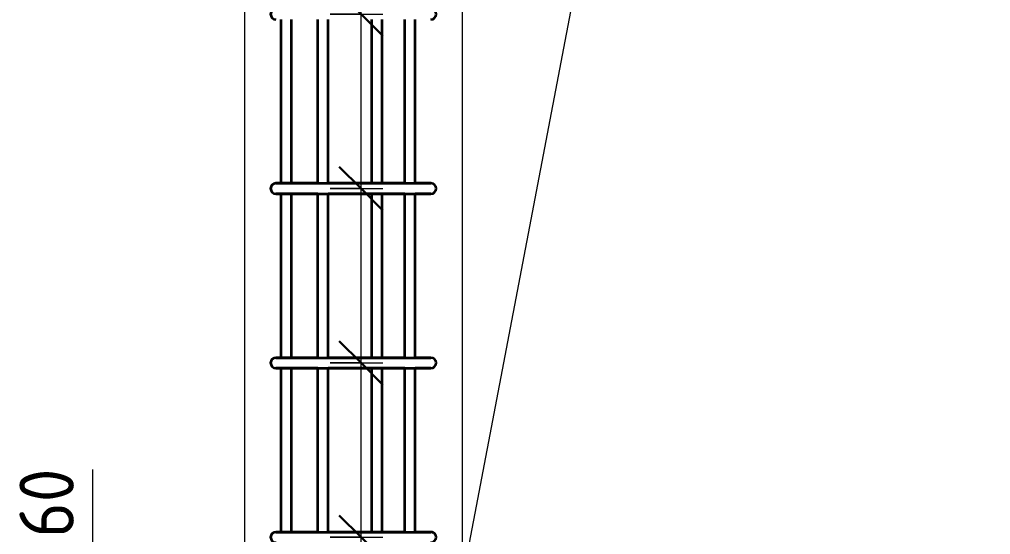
# Model space of a CAD drawing. Header units: millimetres. Extents: x -39709 to 12452, y -4989 to 80275.
# Drawn here: x 6354 to 7468, y 403 to 994 of the extents above; entities that cross this region are included whole.
import ezdxf

# ---------------------------------------------------------------- set-up
doc = ezdxf.new("R2010")
doc.units = ezdxf.units.MM
for name, color, linetype, lineweight in [('AA_Dim', 7, 'Continuous', 9), ('AA_Dim-25', 7, 'Continuous', 9), ('AF_Okno', 7, 'Continuous', 20), ('AF_Stena_Опалубка', 253, 'Continuous', 20), ('KR_Armatura_Tonkie', 7, 'Continuous', 20)]:
    doc.layers.add(name, color=color, linetype=linetype, lineweight=lineweight)
doc.styles.add('ISOCPEUR_6', font='isocpeur.TTF', dxfattribs={"width": 0.9, "height": 62.5})
doc.styles.add('ISOCPEUR_7', font='isocpeur.TTF', dxfattribs={"width": 0.8, "height": 62.5})
doc.dimstyles.new('05_Округл_5мм__прозр__2', dxfattribs={"dimscale": 304.8, "dimtxt": 62.672186, "dimasz": 0.139436, "dimexe": 0.123031, "dimexo": 0.082021, "dimgap": 0.008202, "dimtad": 1, "dimdec": 0, "dimrnd": 5, "dimdsep": 46, "dimtxsty": 'ISOCPEUR_6', "dimblk1": 'OBLIQUE', "dimblk2": 'OBLIQUE', "dimsah": 1, "dimcen": 0.09, "dimdle": 0.123031, "dimazin": 0, "dimtfac": 1, "dimtdec": 4, "dimtix": 1, "dimtmove": 1, "dimatfit": 3, "dimfxl": 1, "dimtvp": 1, "dimtolj": 1, "dimtzin": 0, "dimlwd": 18, "dimlwe": 18, "dimarcsym": 2})
doc.dimstyles.new('10_Раскладка_арматуры_с_засечками', dxfattribs={"dimscale": 304.8, "dimtxt": 0.18, "dimasz": 0.164042, "dimexe": 0.082021, "dimexo": 0, "dimgap": 0, "dimtad": 1, "dimdec": 3, "dimrnd": 0.001, "dimdsep": 46, "dimtxsty": 'ISOCPEUR_7', "dimblk1": 'OBLIQUE', "dimblk2": 'OBLIQUE', "dimsah": 1, "dimcen": 0.09, "dimdle": 0.082021, "dimazin": 0, "dimtfac": 1, "dimtdec": 4, "dimtix": 1, "dimtmove": 0, "dimatfit": 3, "dimfxl": 1, "dimtvp": 1, "dimtolj": 1, "dimtzin": 0, "dimlwd": 18, "dimlwe": 18, "dimarcsym": 2})

# ---------------------------------------------------------------- blocks, each defined once
blk = doc.blocks.new('231_Отверстие прямоугольное в стене _Окно_Стена_ - Отверстие прямоугольное с обрамлением-4131200-Схема обрамления отверстия в стене 1200х1500')
at = {"layer": 'AF_Okno', "lineweight": 9}
for p, q in [((77539.956293, 1610), (78499.956293, 1850)), ((77299.956293, 350), (77539.956293, 1610))]:
    blk.add_line(p, q, dxfattribs=at)
blk = doc.blocks.new('231_Отверстие прямоугольное в стене _Окно_Стена_ - Отверстие прямоугольное с обрамлением-V44-Схема обрамления отверстия в стене 1200х1500')
at = {"layer": 'AF_Okno', "lineweight": 9}
for p, q in [((77539.956293, 1610), (78499.956293, 1850)), ((77299.956293, 350), (77539.956293, 1610))]:
    blk.add_line(p, q, dxfattribs=at)
blk = doc.blocks.new('DIMBLOCK127-Схема обрамления отверстия в стене 1200х1500')
at = {"layer": 'AA_Dim-25', "lineweight": 18}
for p, q in [((6437.6, 477.6), (6437.6, 374.5)), ((6437.6, 387.5), (6437.6, 290.5)), ((6437.6, 374.5), (6437.6, 320.2)), ((6836.9, 350), (6400.1, 350)), ((6437.6, 350), (6836.9, 350)), ((6596.4, 290.5), (6400.1, 290.5)), ((6437.6, 290.5), (6596.4, 290.5))]:
    blk.add_line(p, q, dxfattribs=at)
at = {"layer": 'AA_Dim-25', "lineweight": 30}
for p, q in [((6437.6, 350), (6416.3, 371.2)), ((6437.6, 350), (6458.8, 328.7)), ((6437.6, 290.5), (6416.3, 311.7)), ((6437.6, 290.5), (6458.8, 269.2))]:
    blk.add_line(p, q, dxfattribs=at)
at = {"layer": 'AA_Dim-25', "color": 0, "lineweight": 18, "insert": (6353.6, 399.5), "char_height": 62.5, "width": 93.654, "attachment_point": 1, "rotation": 90, "line_spacing_factor": 1.135194, "style": 'ISOCPEUR_6'}
blk.add_mtext('60', dxfattribs=at)
blk = doc.blocks.new('_Oblique')
at = {"color": 0, "linetype": 'ByBlock', "lineweight": -2}
blk.add_line((-0.5, -0.5), (0.5, 0.5), dxfattribs=at)
blk = doc.blocks.new('DIMBLOCK150-Схема обрамления отверстия в стене 1200х1500')
at = {"layer": 'AA_Dim-25', "lineweight": 30}
for p, q in [((6745.7, 600), (6720.7, 625)), ((6745.7, 600), (6770.7, 575)), ((6745.7, 400), (6720.7, 425)), ((6745.7, 400), (6770.7, 375))]:
    blk.add_line(p, q, dxfattribs=at)
at = {"layer": 'AA_Dim-25', "lineweight": 18}
for p, q in [((6710.3, 600), (6770.7, 600)), ((6745.7, 600), (6710.3, 600)), ((6745.7, 375), (6745.7, 600)), ((6710.3, 400), (6770.7, 400)), ((6745.7, 400), (6710.3, 400))]:
    blk.add_line(p, q, dxfattribs=at)
blk = doc.blocks.new('DIMBLOCK151-Схема обрамления отверстия в стене 1200х1500')
at = {"layer": 'AA_Dim-25', "lineweight": 30}
for p, q in [((6745.7, 800), (6720.7, 825)), ((6745.7, 800), (6770.7, 775)), ((6745.7, 600), (6720.7, 625)), ((6745.7, 600), (6770.7, 575))]:
    blk.add_line(p, q, dxfattribs=at)
at = {"layer": 'AA_Dim-25', "lineweight": 18}
for p, q in [((6710.3, 800), (6770.7, 800)), ((6745.7, 800), (6710.3, 800)), ((6745.7, 600), (6745.7, 800)), ((6710.3, 600), (6770.7, 600)), ((6745.7, 600), (6710.3, 600))]:
    blk.add_line(p, q, dxfattribs=at)
blk = doc.blocks.new('DIMBLOCK152-Схема обрамления отверстия в стене 1200х1500')
at = {"layer": 'AA_Dim-25', "lineweight": 30}
for p, q in [((6745.7, 1000), (6720.7, 1025)), ((6745.7, 1000), (6770.7, 975)), ((6745.7, 800), (6720.7, 825)), ((6745.7, 800), (6770.7, 775))]:
    blk.add_line(p, q, dxfattribs=at)
at = {"layer": 'AA_Dim-25', "lineweight": 18}
for p, q in [((6710.3, 1000), (6770.7, 1000)), ((6745.7, 1000), (6710.3, 1000)), ((6745.7, 800), (6745.7, 1000)), ((6710.3, 800), (6770.7, 800)), ((6745.7, 800), (6710.3, 800))]:
    blk.add_line(p, q, dxfattribs=at)
blk = doc.blocks.new('DIMBLOCK153-Схема обрамления отверстия в стене 1200х1500')
at = {"layer": 'AA_Dim-25', "lineweight": 30}
for p, q in [((6745.7, 1200), (6720.7, 1225)), ((6745.7, 1200), (6770.7, 1175)), ((6745.7, 1000), (6720.7, 1025)), ((6745.7, 1000), (6770.7, 975))]:
    blk.add_line(p, q, dxfattribs=at)
at = {"layer": 'AA_Dim-25', "lineweight": 18}
for p, q in [((6710.3, 1200), (6770.7, 1200)), ((6745.7, 1200), (6710.3, 1200)), ((6745.7, 1000), (6745.7, 1200)), ((6710.3, 1000), (6770.7, 1000)), ((6745.7, 1000), (6710.3, 1000))]:
    blk.add_line(p, q, dxfattribs=at)

msp = doc.modelspace()

# ---------------------------------------------------------------- linework, layer by layer
at = {"layer": 'AF_Stena_Опалубка'}
for p, q in [((6611.858, 2640.8289), (6611.858, -489.4495)), ((6861.858, 350), (6861.858, 1850))]:
    msp.add_line(p, q, dxfattribs=at)
at = {"layer": 'KR_Armatura_Tonkie', "lineweight": 35}
for p, q in [((6653.858, 806), (6653.858, 994)), ((6665.858, 806), (6665.858, 994)), ((6695.858, 806), (6695.858, 994)), ((6695.858, 806), (6695.858, 994)), ((6707.858, 806), (6707.858, 994)), ((6707.858, 806), (6707.858, 994)), ((6757.858, 806), (6757.858, 994)), ((6769.858, 806), (6769.858, 994)), ((6795.858, 806), (6795.858, 994)), ((6795.858, 806), (6795.858, 994)), ((6807.858, 806), (6807.858, 994)), ((6807.858, 806), (6807.858, 994)), ((6683.858, 806), (6647.858, 806)), ((6647.858, 806), (6683.858, 806)), ((6695.858, 806), (6683.858, 806)), ((6683.858, 806), (6789.858, 806)), ((6789.858, 806), (6707.858, 806)), ((6727.2366, 806), (6764.4021, 806)), ((6764.4021, 806), (6825.858, 806)), ((6795.858, 806), (6778.1483, 806)), ((6795.8983, 806), (6789.858, 806)), ((6789.858, 806), (6825.858, 806)), ((6825.858, 806), (6807.858, 806)), ((6815.3138, 806), (6807.858, 806)), ((6825.858, 806), (6815.3138, 806)), ((6683.858, 794), (6647.858, 794)), ((6647.858, 794), (6683.858, 794)), ((6653.858, 606), (6653.858, 794)), ((6665.858, 606), (6665.858, 794)), ((6695.858, 794), (6683.858, 794)), ((6683.858, 794), (6789.858, 794)), ((6695.858, 606), (6695.858, 794)), ((6695.858, 606), (6695.858, 794)), ((6789.858, 794), (6707.858, 794)), ((6707.858, 606), (6707.858, 794)), ((6707.858, 606), (6707.858, 794)), ((6727.2366, 794), (6764.4021, 794)), ((6757.858, 606), (6757.858, 794)), ((6764.4021, 794), (6825.858, 794)), ((6769.858, 606), (6769.858, 794)), ((6795.858, 794), (6778.1483, 794)), ((6795.8983, 794), (6789.858, 794)), ((6789.858, 794), (6815.3138, 794)), ((6795.858, 606), (6795.858, 794)), ((6795.858, 606), (6795.858, 794)), ((6825.858, 794), (6807.858, 794)), ((6815.3138, 794), (6807.858, 794)), ((6807.858, 606), (6807.858, 794)), ((6807.858, 606), (6807.858, 794)), ((6815.3138, 794), (6815.3138, 794)), ((6683.858, 606), (6647.858, 606)), ((6647.858, 606), (6683.858, 606)), ((6695.858, 606), (6683.858, 606)), ((6683.858, 606), (6789.858, 606)), ((6789.858, 606), (6707.858, 606)), ((6727.2366, 606), (6764.4021, 606)), ((6764.4021, 606), (6825.858, 606)), ((6795.858, 606), (6778.1483, 606)), ((6795.8983, 606), (6789.858, 606)), ((6789.858, 606), (6825.858, 606)), ((6825.858, 606), (6807.858, 606)), ((6815.3138, 606), (6807.858, 606)), ((6825.858, 606), (6815.3138, 606)), ((6683.858, 594), (6647.858, 594)), ((6647.858, 594), (6683.858, 594)), ((6653.858, 406), (6653.858, 594)), ((6665.858, 406), (6665.858, 594)), ((6695.858, 594), (6683.858, 594)), ((6683.858, 594), (6789.858, 594)), ((6695.858, 406), (6695.858, 594)), ((6695.858, 406), (6695.858, 594)), ((6789.858, 594), (6707.858, 594)), ((6707.858, 406), (6707.858, 594)), ((6707.858, 406), (6707.858, 594)), ((6727.2366, 594), (6764.4021, 594)), ((6757.858, 406), (6757.858, 594)), ((6764.4021, 594), (6825.858, 594)), ((6769.858, 406), (6769.858, 594)), ((6795.858, 594), (6778.1483, 594)), ((6795.8983, 594), (6789.858, 594)), ((6789.858, 594), (6815.3138, 594)), ((6795.858, 406), (6795.858, 594)), ((6795.858, 406), (6795.858, 594)), ((6825.858, 594), (6807.858, 594)), ((6815.3138, 594), (6807.858, 594)), ((6807.858, 406), (6807.858, 594)), ((6807.858, 406), (6807.858, 594)), ((6815.3138, 594), (6815.3138, 594)), ((6683.858, 406), (6647.858, 406)), ((6647.858, 406), (6683.858, 406)), ((6695.858, 406), (6683.858, 406)), ((6683.858, 406), (6789.858, 406)), ((6789.858, 406), (6707.858, 406)), ((6727.2366, 406), (6764.4021, 406)), ((6764.4021, 406), (6825.858, 406)), ((6795.858, 406), (6778.1483, 406)), ((6795.8983, 406), (6789.858, 406)), ((6789.858, 406), (6825.858, 406)), ((6825.858, 406), (6807.858, 406)), ((6815.3138, 406), (6807.858, 406)), ((6825.858, 406), (6815.3138, 406))]:
    msp.add_line(p, q, dxfattribs=at)
for centre, start, end in [((6647.858, 1000), 90, 270), ((6647.858, 1000), 90, 270), ((6825.858, 1000), 270, 90), ((6825.858, 1000), 270, 90), ((6825.858, 1000), 270, 90), ((6647.858, 800), 90, 270), ((6647.858, 800), 90, 270), ((6825.858, 800), 270, 90), ((6825.858, 800), 270, 90), ((6825.858, 800), 270, 90), ((6647.858, 600), 90, 270), ((6647.858, 600), 90, 270), ((6825.858, 600), 270, 90), ((6825.858, 600), 270, 90), ((6825.858, 600), 270, 90), ((6647.858, 400), 90, 270), ((6647.858, 400), 90, 270), ((6825.858, 400), 270, 90), ((6825.858, 400), 32.0396052, 90), ((6825.858, 400), 270, 90)]:
    msp.add_arc(centre, 6, start, end, dxfattribs=at)

# ---------------------------------------------------------------- block references
at = {"layer": 'AF_Okno'}
for name in ['231_Отверстие прямоугольное в стене _Окно_Стена_ - Отверстие прямоугольное с обрамлением-4131200-Схема обрамления отверстия в стене 1200х1500', '231_Отверстие прямоугольное в стене _Окно_Стена_ - Отверстие прямоугольное с обрамлением-V44-Схема обрамления отверстия в стене 1200х1500']:
    msp.add_blockref(name, (-70438.0983, 0), dxfattribs=at)

# ---------------------------------------------------------------- dimensions: what is measured, and where the dimension line sits
at = {"layer": 'AA_Dim', "lineweight": 18}
for base, p1, p2, picture, middle in [((6745.696, 1200), (6710.3407, 1000), (6710.3407, 1200), 'DIMBLOCK153-Схема обрамления отверстия в стене 1200х1500', (6714.446, 1100)), ((6745.696, 1000), (6710.3407, 800), (6710.3407, 1000), 'DIMBLOCK152-Схема обрамления отверстия в стене 1200х1500', (6714.446, 900)), ((6745.696, 800), (6710.3407, 600), (6710.3407, 800), 'DIMBLOCK151-Схема обрамления отверстия в стене 1200х1500', (6714.446, 700)), ((6745.696, 600), (6710.3407, 400), (6710.3407, 600), 'DIMBLOCK150-Схема обрамления отверстия в стене 1200х1500', (6714.446, 500))]:
    dim = msp.add_linear_dim(base=base, p1=p1, p2=p2, angle=90, dimstyle='10_Раскладка_арматуры_с_засечками', override={"dimpost": '<>', "dimfxl": 200}, dxfattribs=at)
    dim.commit()
    dim.dimension.update_dxf_attribs({"geometry": picture, "text_midpoint": middle})
dim = msp.add_linear_dim(base=(6437.559, 290.4508), p1=(6861.858, 350), p2=(6621.358, 290.4508), angle=90, dimstyle='05_Округл_5мм__прозр__2', override={"dimpost": '<>', "dimfxl": 247.762691}, dxfattribs=at)
dim.commit()
dim.dimension.update_dxf_attribs({"geometry": 'DIMBLOCK127-Схема обрамления отверстия в стене 1200х1500', "text_midpoint": (6395.3058, 446.3705), "dimtype": 160, "text_rotation": 90})

doc.saveas('drawing.dxf')
